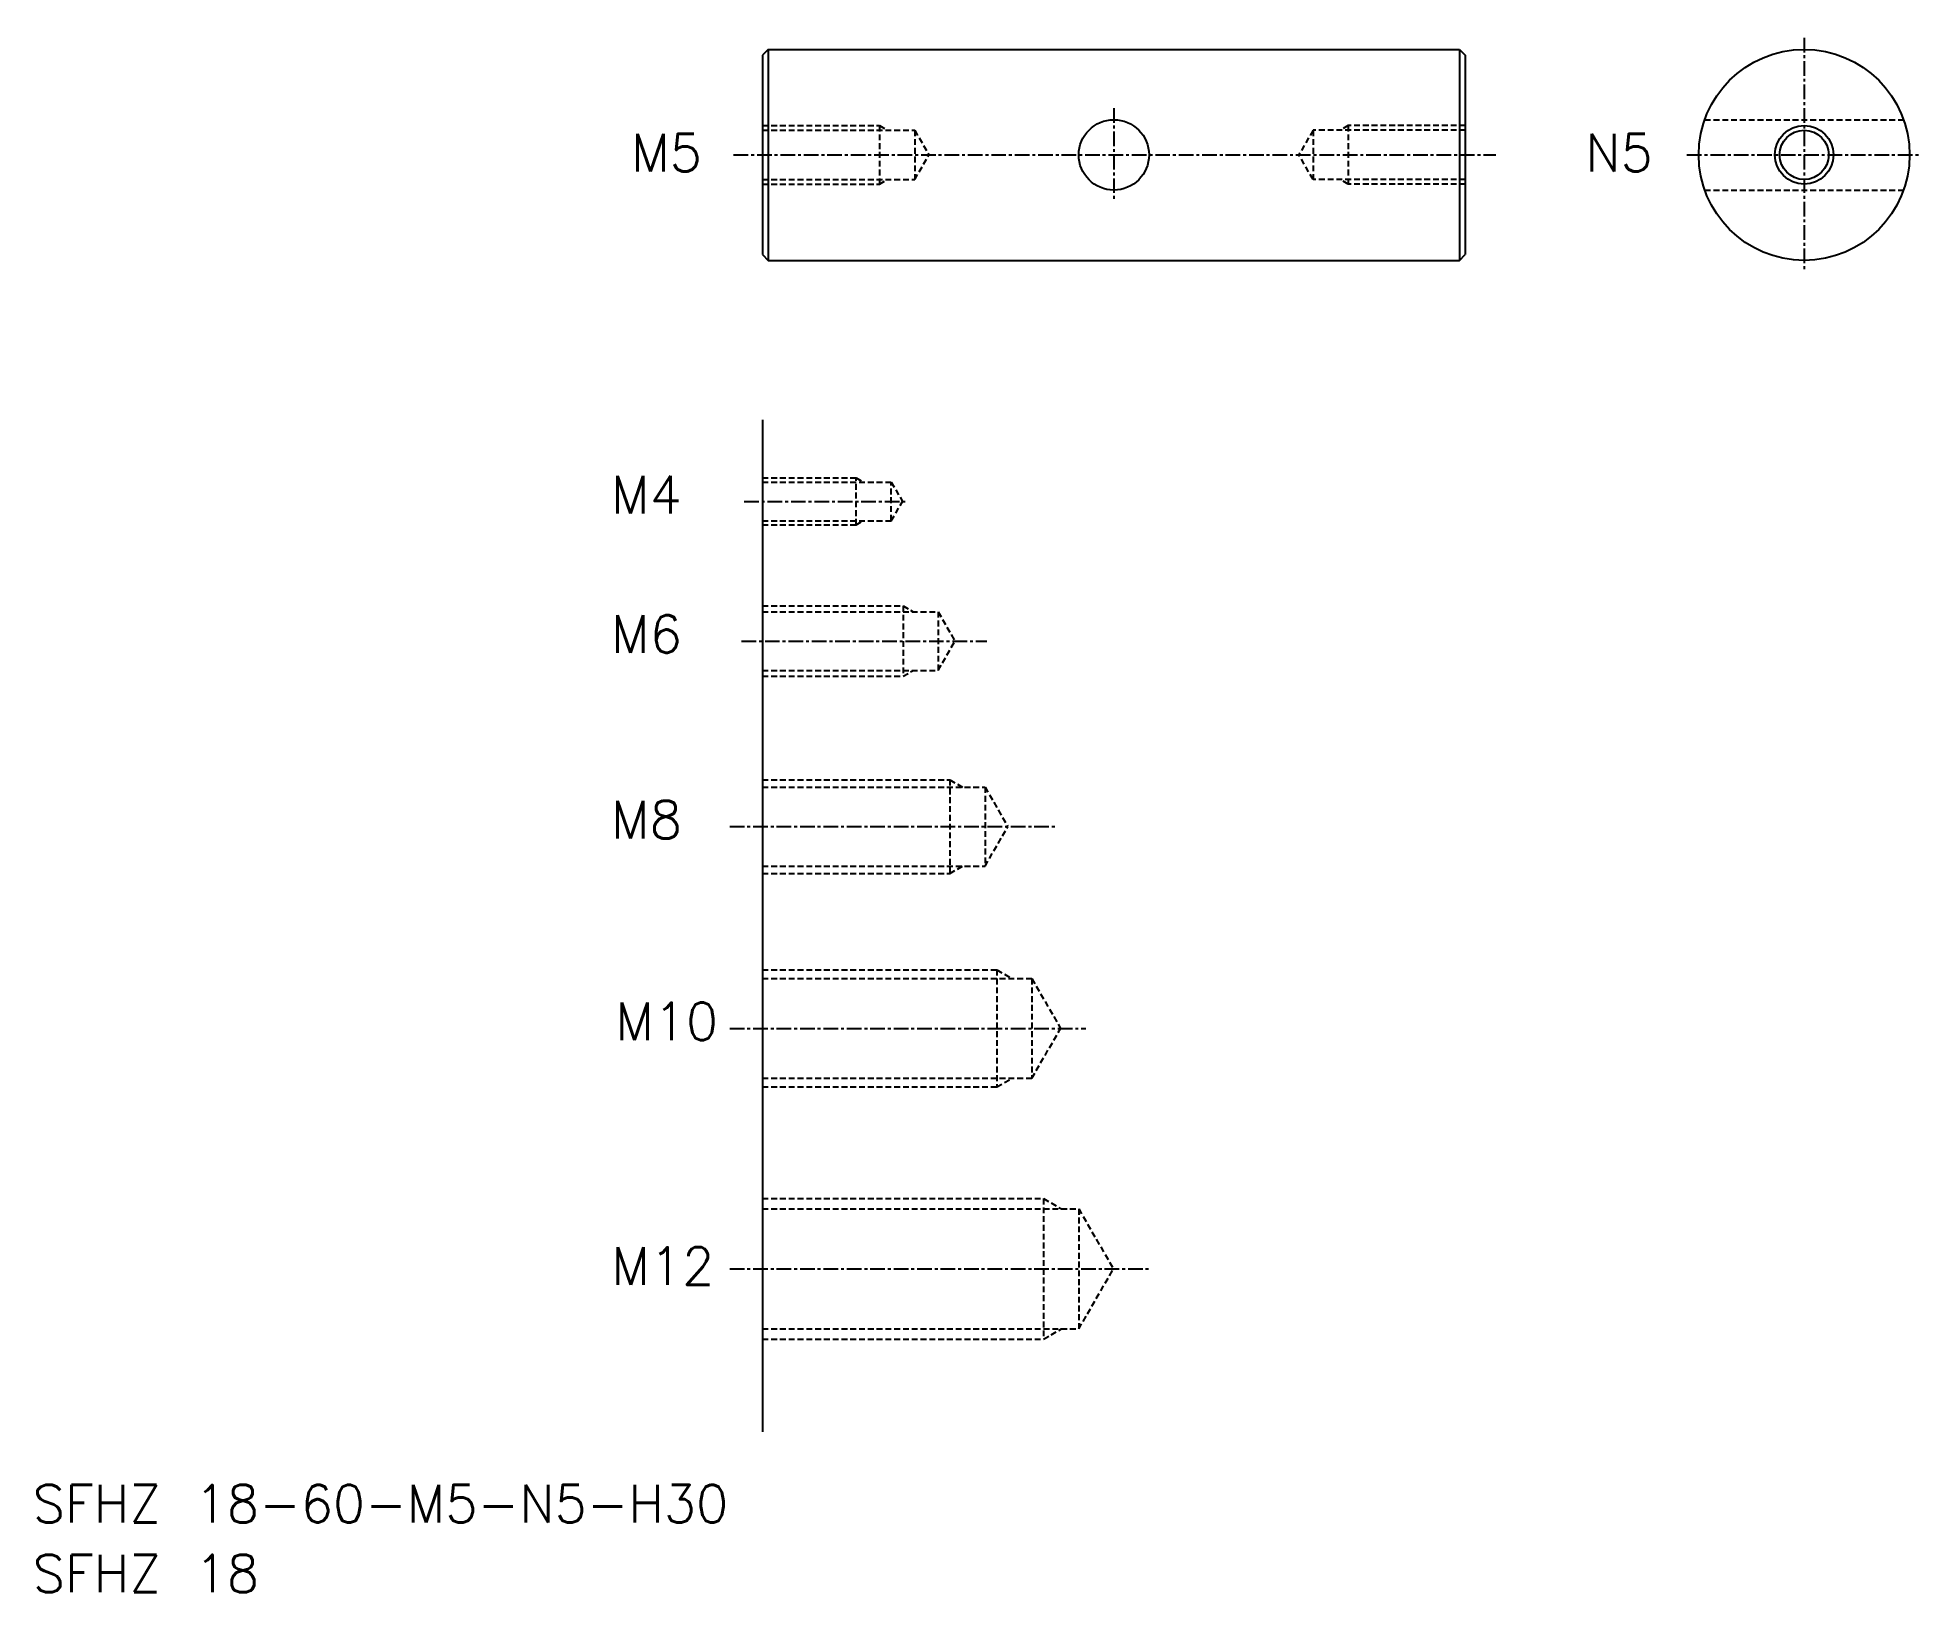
# Model space of a CAD drawing. Extents: x 958 to 1119, y -158 to -25.
import ezdxf

# ---------------------------------------------------------------- set-up
doc = ezdxf.new("R2010")
doc.units = 0
doc.linetypes.add('CENTER', pattern=[2, 1.25, -0.25, 0.25, -0.25])
doc.linetypes.add('DASHED', pattern=[0.75, 0.5, -0.25])
doc.layers.get('0').update_dxf_attribs({"linetype": 'CONTINUOUS'})
doc.layers.add('CENTER', color=1, linetype='CENTER')
doc.styles.get("Standard").update_dxf_attribs({"font": 'txt.shx'})

msp = doc.modelspace()

# ---------------------------------------------------------------- linework, layer by layer
at = {"color": 7, "linetype": 'CONTINUOUS'}
for p, q in [((1020.81, -25.98), (1020.31, -26.48)), ((1020.31, -26.48), (1020.31, -43.48)), ((1020.81, -25.98), (1079.81, -25.98)), ((1020.81, -25.98), (1020.81, -43.98)), ((1079.81, -25.98), (1079.81, -43.98)), ((1079.81, -25.98), (1080.31, -26.48)), ((1080.31, -26.48), (1080.31, -43.48)), ((1020.31, -43.48), (1020.81, -43.98)), ((1020.81, -43.98), (1079.81, -43.98)), ((1079.81, -43.98), (1080.31, -43.48)), ((1020.31, -57.59), (1020.31, -143.95))]:
    msp.add_line(p, q, dxfattribs=at)
at = {"color": 3, "linetype": 'DASHED'}
for p, q in [((1100.75, -31.98), (1117.72, -31.98)), ((1020.31, -32.48), (1030.31, -32.48)), ((1020.31, -32.88), (1033.31, -32.88)), ((1030.31, -32.48), (1030.31, -37.48)), ((1030.31, -32.48), (1030.92, -32.83)), ((1033.31, -32.88), (1034.52, -34.98)), ((1033.31, -32.88), (1033.31, -37.08)), ((1067.31, -32.88), (1066.1, -34.98)), ((1080.31, -32.88), (1067.31, -32.88)), ((1067.31, -32.88), (1067.31, -37.08)), ((1070.31, -32.48), (1069.7, -32.83)), ((1080.31, -32.48), (1070.31, -32.48)), ((1070.31, -32.48), (1070.31, -37.48)), ((1033.31, -37.08), (1034.52, -34.98)), ((1067.31, -37.08), (1066.1, -34.98)), ((1020.31, -37.08), (1033.31, -37.08)), ((1020.31, -37.48), (1030.31, -37.48)), ((1030.31, -37.48), (1030.92, -37.13)), ((1080.31, -37.08), (1067.31, -37.08)), ((1070.31, -37.48), (1069.7, -37.13)), ((1080.31, -37.48), (1070.31, -37.48)), ((1100.75, -37.98), (1117.72, -37.98)), ((1020.31, -62.55), (1028.31, -62.55)), ((1028.31, -66.55), (1028.31, -62.55)), ((1028.31, -62.55), (1028.92, -62.9)), ((1020.31, -62.9), (1031.31, -62.9)), ((1031.31, -66.2), (1031.31, -62.9)), ((1031.31, -62.9), (1032.26, -64.55)), ((1031.31, -66.2), (1032.26, -64.55)), ((1020.31, -66.2), (1031.31, -66.2)), ((1020.31, -66.55), (1028.31, -66.55)), ((1028.31, -66.55), (1028.92, -66.2)), ((1020.31, -73.47), (1032.31, -73.47)), ((1032.31, -73.47), (1032.31, -79.47)), ((1032.31, -73.47), (1033.18, -73.97)), ((1020.31, -73.97), (1035.31, -73.97)), ((1035.31, -73.97), (1035.31, -78.97)), ((1035.31, -73.97), (1036.75, -76.47)), ((1035.31, -78.97), (1036.75, -76.47)), ((1020.31, -78.97), (1035.31, -78.97)), ((1020.31, -79.47), (1032.31, -79.47)), ((1032.31, -79.47), (1033.18, -78.97)), ((1020.31, -88.3), (1036.31, -88.3)), ((1036.31, -88.3), (1036.31, -96.3)), ((1036.31, -88.3), (1037.39, -88.93)), ((1020.31, -88.93), (1039.31, -88.93)), ((1039.31, -88.93), (1041.26, -92.3)), ((1039.31, -88.93), (1039.31, -95.68)), ((1039.31, -95.68), (1041.26, -92.3)), ((1020.31, -95.68), (1039.31, -95.68)), ((1020.31, -96.3), (1036.31, -96.3)), ((1036.31, -96.3), (1037.39, -95.68)), ((1020.31, -104.52), (1040.31, -104.52)), ((1020.31, -105.27), (1043.31, -105.27)), ((1040.31, -104.52), (1041.61, -105.27)), ((1040.31, -104.52), (1040.31, -114.52)), ((1043.31, -105.27), (1043.31, -113.77)), ((1043.31, -105.27), (1045.76, -109.52)), ((1043.31, -113.77), (1045.76, -109.52)), ((1020.31, -113.77), (1043.31, -113.77)), ((1040.31, -114.52), (1041.61, -113.77)), ((1020.31, -114.52), (1040.31, -114.52)), ((1020.31, -124.04), (1044.31, -124.04)), ((1020.31, -124.92), (1047.31, -124.92)), ((1044.31, -124.04), (1044.31, -136.04)), ((1044.31, -124.04), (1045.83, -124.92)), ((1047.31, -124.92), (1047.31, -135.17)), ((1047.31, -124.92), (1050.27, -130.04)), ((1047.31, -135.17), (1050.27, -130.04)), ((1020.31, -135.17), (1047.31, -135.17)), ((1020.31, -136.04), (1044.31, -136.04)), ((1044.31, -136.04), (1045.83, -135.17))]:
    msp.add_line(p, q, dxfattribs=at)
msp.add_circle((1109.23, -34.98), 9)
at = {"color": 7, "linetype": 'CONTINUOUS'}
for centre, radius in [((1050.31, -34.98), 3), ((1109.23, -34.98), 2.1)]:
    msp.add_circle(centre, radius, dxfattribs=at)
at = {"color": 3, "linetype": 'CONTINUOUS'}
msp.add_circle((1109.23, -34.98), 2.5, dxfattribs=at)
at = {"layer": 'CENTER', "color": 1, "linetype": 'CENTER'}
for p, q in [((1109.23, -24.98), (1109.23, -44.98)), ((1050.31, -30.98), (1050.31, -38.98)), ((1017.85, -34.98), (1082.9, -34.98)), ((1099.23, -34.98), (1119.23, -34.98)), ((1018.75, -64.55), (1032.7, -64.55)), ((1018.53, -76.47), (1039.46, -76.47)), ((1017.52, -92.3), (1045.42, -92.3)), ((1017.52, -109.52), (1047.93, -109.52)), ((1017.52, -130.04), (1053.26, -130.04))]:
    msp.add_line(p, q, dxfattribs=at)

# ---------------------------------------------------------------- texts
at = {"color": 7, "linetype": 'CONTINUOUS'}
for s, p in [('M5', (1009.11, -36.39)), ('N5', (1090.55, -36.39))]:
    msp.add_text(s, height=3.2, dxfattribs=at).set_placement(p)
for s, p in [('M4', (1007.4, -65.57)), ('M6', (1007.4, -77.47)), ('M8', (1007.4, -93.31)), ('M10', (1007.75, -110.52)), ('M12', (1007.42, -131.39)), ('SFHZ 18-60-M5-N5-H30', (958.03, -151.68)), ('SFHZ 18', (958.03, -157.64))]:
    msp.add_text(s, height=3.2).set_placement(p)

doc.saveas('drawing.dxf')
